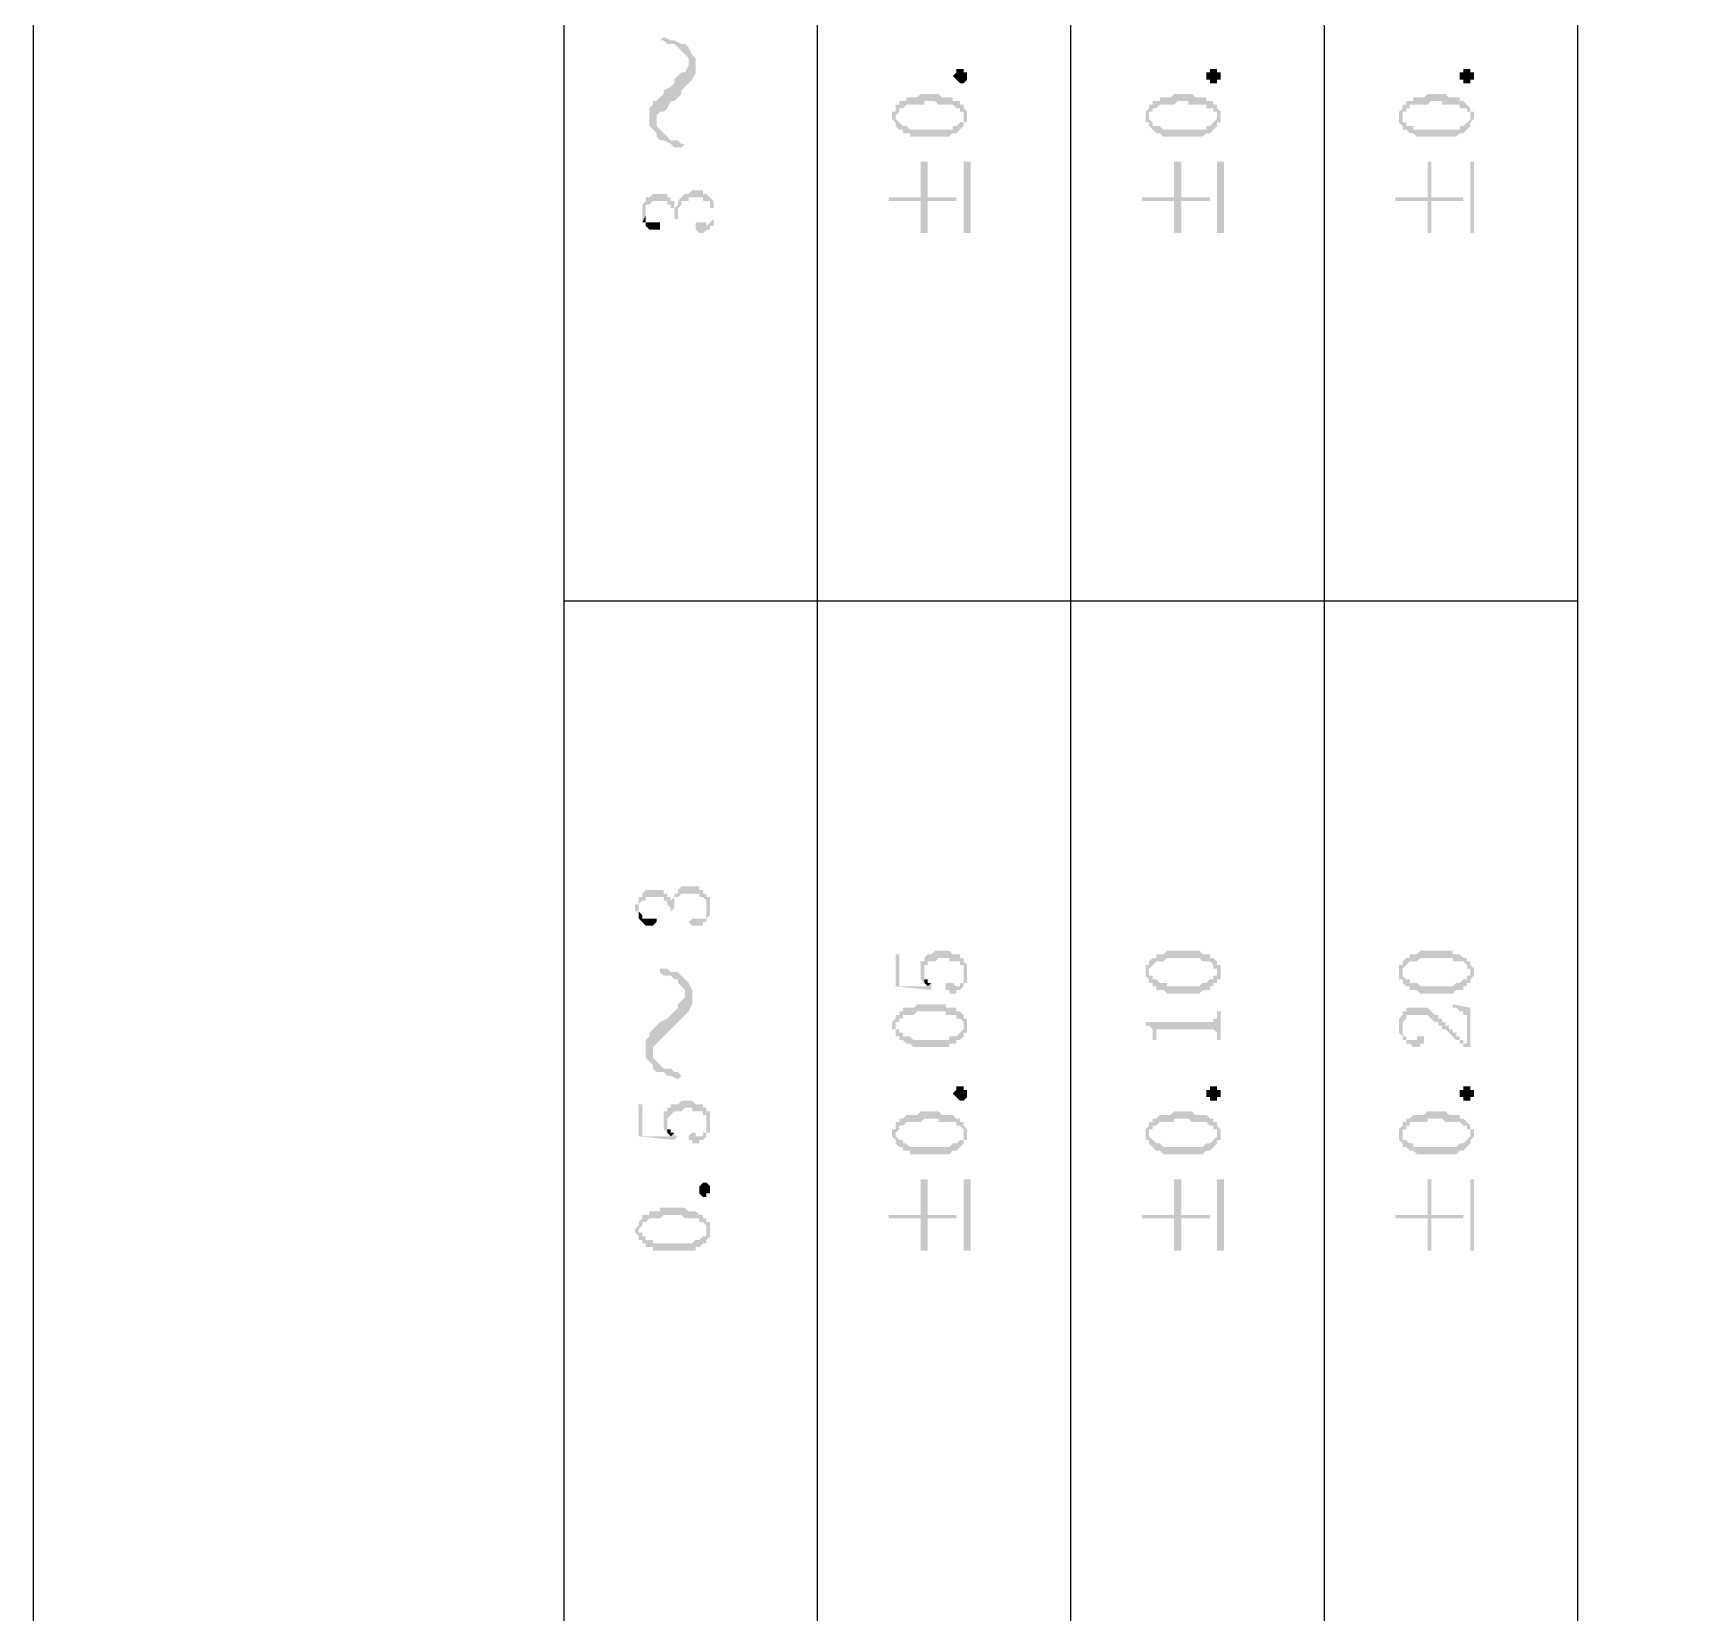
# Model space of a CAD drawing. Header units: millimetres. Extents: x 1448 to 2566, y 1057 to 1416.
# Drawn here: x 1692.69 to 1713.69, y 1158.44 to 1178.41 of the extents above; entities that cross this region are included whole.
import ezdxf

# ---------------------------------------------------------------- set-up
doc = ezdxf.new("R2010")
doc.units = ezdxf.units.MM

msp = doc.modelspace()

# ---------------------------------------------------------------- hatches: boundary and pattern name
at = {"transparency": 33554559}
for points in [[(1700.6167, 1178.31632), (1700.66183, 1178.31632), (1700.70696, 1178.27119), (1700.79723, 1178.27119), (1700.84236, 1178.22606), (1700.88749, 1178.18092), (1700.88749, 1178.18092), (1700.93262, 1178.13579), (1700.97776, 1178.09066), (1700.97776, 1177.77474), (1700.97776, 1177.77474), (1701.02289, 1177.81987), (1701.06802, 1177.91013), (1701.06802, 1178.09066), (1701.02289, 1178.13579), (1700.97776, 1178.22606), (1700.97776, 1178.22606), (1700.93262, 1178.27119), (1700.88749, 1178.27119), (1700.79723, 1178.31632), (1700.7521, 1178.31632), (1700.66183, 1178.36145)], [(1700.4813, 1177.32341), (1700.4813, 1177.23315), (1700.52643, 1177.18802), (1700.57157, 1177.14288), (1700.57157, 1177.36855), (1700.6167, 1177.41368), (1700.66183, 1177.41368), (1700.70696, 1177.45881), (1700.7521, 1177.54907), (1700.79723, 1177.54907), (1700.84236, 1177.59421), (1700.88749, 1177.63934), (1700.88749, 1177.68447), (1700.93262, 1177.7296), (1700.97776, 1177.77474), (1700.97776, 1178.04553), (1700.97776, 1178.0004), (1700.93262, 1177.91013), (1700.88749, 1177.91013), (1700.84236, 1177.865), (1700.79723, 1177.81987), (1700.79723, 1177.77474), (1700.7521, 1177.7296), (1700.66183, 1177.68447), (1700.66183, 1177.63934), (1700.6167, 1177.59421), (1700.57157, 1177.54907), (1700.52643, 1177.54907), (1700.52643, 1177.50394), (1700.4813, 1177.45881), (1700.4813, 1177.36855)], [(1704.49807, 1177.865), (1704.49807, 1177.81987), (1704.49807, 1177.81987), (1704.45293, 1177.77474), (1704.4078, 1177.77474), (1704.36267, 1177.81987), (1704.36267, 1177.81987), (1704.31754, 1177.865), (1704.31754, 1177.865), (1704.36267, 1177.91013), (1704.36267, 1177.95526), (1704.45293, 1177.95526), (1704.45293, 1177.91013), (1704.49807, 1177.91013), (1704.49807, 1177.865)], [(1707.70245, 1177.865), (1707.70245, 1177.81987), (1707.65732, 1177.81987), (1707.65732, 1177.77474), (1707.56705, 1177.77474), (1707.56705, 1177.81987), (1707.52192, 1177.81987), (1707.52192, 1177.865), (1707.52192, 1177.91013), (1707.56705, 1177.91013), (1707.56705, 1177.95526), (1707.65732, 1177.95526), (1707.65732, 1177.91013), (1707.70245, 1177.91013), (1707.70245, 1177.865)], [(1710.90683, 1177.865), (1710.90683, 1177.81987), (1710.8617, 1177.81987), (1710.8617, 1177.77474), (1710.77144, 1177.77474), (1710.77144, 1177.81987), (1710.72631, 1177.81987), (1710.72631, 1177.865), (1710.72631, 1177.91013), (1710.77144, 1177.91013), (1710.77144, 1177.95526), (1710.8617, 1177.95526), (1710.8617, 1177.91013), (1710.90683, 1177.91013), (1710.90683, 1177.865)], [(1703.55029, 1177.36855), (1703.55029, 1177.32341), (1703.55029, 1177.32341), (1703.59542, 1177.27828), (1703.59542, 1177.23315), (1703.59542, 1177.36855), (1703.59542, 1177.36855), (1703.64055, 1177.41368), (1703.64055, 1177.45881), (1703.68569, 1177.45881), (1703.73082, 1177.50394), (1703.95648, 1177.50394), (1703.95648, 1177.54907), (1704.09188, 1177.54907), (1704.13701, 1177.50394), (1704.31754, 1177.50394), (1704.36267, 1177.45881), (1704.4078, 1177.45881), (1704.4078, 1177.41368), (1704.45293, 1177.41368), (1704.45293, 1177.36855), (1704.45293, 1177.50394), (1704.4078, 1177.50394), (1704.4078, 1177.54907), (1704.31754, 1177.54907), (1704.31754, 1177.59421), (1704.18214, 1177.59421), (1704.13701, 1177.63934), (1703.91135, 1177.63934), (1703.86622, 1177.59421), (1703.73082, 1177.59421), (1703.73082, 1177.54907), (1703.64055, 1177.54907), (1703.64055, 1177.50394), (1703.59542, 1177.50394), (1703.59542, 1177.45881), (1703.59542, 1177.41368), (1703.55029, 1177.41368)], [(1706.75467, 1177.36855), (1706.75467, 1177.32341), (1706.75467, 1177.27828), (1706.79981, 1177.27828), (1706.79981, 1177.23315), (1706.79981, 1177.36855), (1706.79981, 1177.41368), (1706.84494, 1177.41368), (1706.84494, 1177.45881), (1706.89007, 1177.45881), (1706.9352, 1177.50394), (1707.11573, 1177.50394), (1707.16086, 1177.54907), (1707.29626, 1177.54907), (1707.29626, 1177.50394), (1707.52192, 1177.50394), (1707.52192, 1177.45881), (1707.61219, 1177.45881), (1707.61219, 1177.41368), (1707.65732, 1177.41368), (1707.65732, 1177.36855), (1707.65732, 1177.50394), (1707.61219, 1177.50394), (1707.61219, 1177.54907), (1707.52192, 1177.54907), (1707.52192, 1177.59421), (1707.38653, 1177.59421), (1707.34139, 1177.63934), (1707.11573, 1177.63934), (1707.0706, 1177.59421), (1706.9352, 1177.59421), (1706.9352, 1177.54907), (1706.84494, 1177.54907), (1706.84494, 1177.50394), (1706.79981, 1177.50394), (1706.79981, 1177.45881), (1706.79981, 1177.45881), (1706.75467, 1177.41368)], [(1709.95906, 1177.36855), (1709.95906, 1177.32341), (1709.95906, 1177.27828), (1709.95906, 1177.27828), (1710.00419, 1177.23315), (1710.00419, 1177.36855), (1710.00419, 1177.41368), (1710.04932, 1177.41368), (1710.04932, 1177.45881), (1710.09446, 1177.45881), (1710.09446, 1177.50394), (1710.32012, 1177.50394), (1710.36525, 1177.54907), (1710.50065, 1177.54907), (1710.50065, 1177.50394), (1710.72631, 1177.50394), (1710.72631, 1177.45881), (1710.81657, 1177.45881), (1710.81657, 1177.41368), (1710.8617, 1177.41368), (1710.8617, 1177.36855), (1710.8617, 1177.45881), (1710.81657, 1177.50394), (1710.81657, 1177.50394), (1710.77144, 1177.54907), (1710.72631, 1177.54907), (1710.72631, 1177.59421), (1710.59091, 1177.59421), (1710.54578, 1177.63934), (1710.32012, 1177.63934), (1710.27498, 1177.59421), (1710.13959, 1177.59421), (1710.13959, 1177.54907), (1710.04932, 1177.54907), (1710.04932, 1177.50394), (1710.00419, 1177.50394), (1710.00419, 1177.45881), (1710.00419, 1177.45881), (1709.95906, 1177.41368)], [(1703.59542, 1177.23315), (1703.64055, 1177.18802), (1703.68569, 1177.18802), (1703.68569, 1177.14288), (1703.77595, 1177.14288), (1703.77595, 1177.09775), (1704.27241, 1177.09775), (1704.31754, 1177.14288), (1704.36267, 1177.14288), (1704.4078, 1177.18802), (1704.4078, 1177.18802), (1704.45293, 1177.23315), (1704.45293, 1177.27828), (1704.49807, 1177.27828), (1704.49807, 1177.32341), (1704.49807, 1177.36855), (1704.49807, 1177.41368), (1704.49807, 1177.41368), (1704.45293, 1177.45881), (1704.45293, 1177.32341), (1704.45293, 1177.27828), (1704.4078, 1177.27828), (1704.36267, 1177.23315), (1704.31754, 1177.23315), (1704.31754, 1177.18802), (1703.77595, 1177.18802), (1703.73082, 1177.23315), (1703.68569, 1177.23315), (1703.64055, 1177.27828), (1703.64055, 1177.27828), (1703.59542, 1177.32341), (1703.59542, 1177.36855)], [(1706.79981, 1177.23315), (1706.84494, 1177.18802), (1706.84494, 1177.18802), (1706.89007, 1177.14288), (1706.9352, 1177.14288), (1706.98034, 1177.09775), (1707.47679, 1177.09775), (1707.52192, 1177.14288), (1707.56705, 1177.14288), (1707.61219, 1177.18802), (1707.61219, 1177.18802), (1707.65732, 1177.23315), (1707.65732, 1177.27828), (1707.70245, 1177.27828), (1707.70245, 1177.32341), (1707.70245, 1177.36855), (1707.70245, 1177.41368), (1707.70245, 1177.41368), (1707.65732, 1177.45881), (1707.65732, 1177.32341), (1707.65732, 1177.32341), (1707.61219, 1177.27828), (1707.61219, 1177.27828), (1707.56705, 1177.23315), (1707.52192, 1177.23315), (1707.52192, 1177.18802), (1706.98034, 1177.18802), (1706.9352, 1177.23315), (1706.84494, 1177.23315), (1706.84494, 1177.27828), (1706.84494, 1177.27828), (1706.79981, 1177.32341), (1706.79981, 1177.36855)], [(1710.00419, 1177.23315), (1710.00419, 1177.18802), (1710.04932, 1177.18802), (1710.09446, 1177.14288), (1710.13959, 1177.14288), (1710.18472, 1177.09775), (1710.68117, 1177.09775), (1710.72631, 1177.14288), (1710.77144, 1177.14288), (1710.81657, 1177.18802), (1710.81657, 1177.18802), (1710.8617, 1177.23315), (1710.8617, 1177.27828), (1710.8617, 1177.27828), (1710.90683, 1177.32341), (1710.90683, 1177.36855), (1710.90683, 1177.41368), (1710.8617, 1177.41368), (1710.8617, 1177.45881), (1710.8617, 1177.32341), (1710.8617, 1177.32341), (1710.81657, 1177.27828), (1710.81657, 1177.27828), (1710.77144, 1177.23315), (1710.72631, 1177.23315), (1710.72631, 1177.18802), (1710.13959, 1177.18802), (1710.13959, 1177.23315), (1710.04932, 1177.23315), (1710.04932, 1177.27828), (1710.00419, 1177.27828), (1710.00419, 1177.32341), (1710.00419, 1177.36855)], [(1700.57157, 1177.14288), (1700.57157, 1177.09775), (1700.6167, 1177.05262), (1700.66183, 1177.05262), (1700.7521, 1177.00749), (1700.79723, 1176.96236), (1700.88749, 1176.96236), (1700.93262, 1177.00749), (1700.88749, 1177.00749), (1700.84236, 1177.05262), (1700.7521, 1177.05262), (1700.70696, 1177.09775), (1700.66183, 1177.14288), (1700.66183, 1177.14288), (1700.6167, 1177.18802), (1700.57157, 1177.23315), (1700.57157, 1177.27828)], [(1703.50516, 1176.33051), (1703.50516, 1176.28537), (1703.91135, 1176.28537), (1703.91135, 1175.87918), (1704.00161, 1175.87918), (1704.00161, 1176.28537), (1704.36267, 1176.28537), (1704.36267, 1176.33051), (1704.00161, 1176.33051), (1704.00161, 1176.78183), (1703.91135, 1176.78183), (1703.91135, 1176.33051)], [(1704.5432, 1175.87918), (1704.5432, 1176.78183), (1704.45293, 1176.78183), (1704.45293, 1175.87918)], [(1706.70954, 1176.33051), (1706.70954, 1176.28537), (1707.11573, 1176.28537), (1707.11573, 1175.87918), (1707.206, 1175.87918), (1707.206, 1176.28537), (1707.56705, 1176.28537), (1707.56705, 1176.33051), (1707.206, 1176.33051), (1707.206, 1176.78183), (1707.11573, 1176.78183), (1707.11573, 1176.33051)], [(1707.74758, 1175.87918), (1707.74758, 1176.78183), (1707.65732, 1176.78183), (1707.65732, 1175.87918)], [(1709.91393, 1176.33051), (1709.91393, 1176.28537), (1710.32012, 1176.28537), (1710.32012, 1175.87918), (1710.36525, 1175.87918), (1710.36525, 1176.28537), (1710.77144, 1176.28537), (1710.77144, 1176.33051), (1710.36525, 1176.33051), (1710.36525, 1176.78183), (1710.32012, 1176.78183), (1710.32012, 1176.33051)], [(1710.90683, 1175.87918), (1710.90683, 1176.78183), (1710.8617, 1176.78183), (1710.8617, 1175.87918)], [(1700.39104, 1176.14998), (1700.39104, 1176.05971), (1700.39104, 1176.01458), (1700.43617, 1176.10484), (1700.43617, 1176.14998), (1700.43617, 1176.19511), (1700.43617, 1176.24024), (1700.4813, 1176.24024), (1700.52643, 1176.28537), (1700.70696, 1176.28537), (1700.70696, 1176.24024), (1700.7521, 1176.24024), (1700.7521, 1176.19511), (1700.79723, 1176.19511), (1700.79723, 1176.14998), (1700.79723, 1176.05971), (1700.84236, 1176.05971), (1700.84236, 1176.14998), (1700.84236, 1176.19511), (1700.84236, 1176.19511), (1700.88749, 1176.24024), (1700.88749, 1176.28537), (1700.97776, 1176.28537), (1700.97776, 1176.33051), (1701.15829, 1176.33051), (1701.15829, 1176.28537), (1701.24855, 1176.28537), (1701.24855, 1176.24024), (1701.24855, 1176.19511), (1701.29368, 1176.19511), (1701.29368, 1176.10484), (1701.29368, 1176.28537), (1701.29368, 1176.28537), (1701.24855, 1176.33051), (1701.24855, 1176.33051), (1701.20342, 1176.37564), (1701.15829, 1176.37564), (1701.15829, 1176.42077), (1701.02289, 1176.42077), (1700.97776, 1176.37564), (1700.93262, 1176.37564), (1700.88749, 1176.33051), (1700.88749, 1176.33051), (1700.84236, 1176.28537), (1700.84236, 1176.24024), (1700.79723, 1176.19511), (1700.79723, 1176.24024), (1700.79723, 1176.28537), (1700.7521, 1176.28537), (1700.7521, 1176.33051), (1700.70696, 1176.33051), (1700.70696, 1176.37564), (1700.52643, 1176.37564), (1700.4813, 1176.33051), (1700.43617, 1176.33051), (1700.43617, 1176.28537), (1700.43617, 1176.28537), (1700.39104, 1176.24024)], [(1701.06802, 1175.96945), (1701.06802, 1175.92432), (1701.06802, 1175.92432), (1701.11315, 1175.87918), (1701.15829, 1175.87918), (1701.20342, 1175.92432), (1701.24855, 1175.92432), (1701.24855, 1175.96945), (1701.29368, 1175.96945), (1701.29368, 1176.01458), (1701.29368, 1176.05971), (1701.29368, 1176.14998), (1701.29368, 1176.19511), (1701.29368, 1176.24024), (1701.29368, 1176.28537), (1701.29368, 1176.10484), (1701.29368, 1176.05971), (1701.24855, 1176.01458), (1701.24855, 1176.01458), (1701.20342, 1175.96945), (1701.20342, 1176.01458), (1701.06802, 1176.01458)], [(1700.39104, 1176.01458), (1700.43617, 1176.01458), (1700.43617, 1175.96945), (1700.43617, 1175.96945), (1700.4813, 1175.92432), (1700.6167, 1175.92432), (1700.6167, 1175.96945), (1700.6167, 1176.01458), (1700.43617, 1176.01458), (1700.43617, 1176.05971), (1700.43617, 1176.10484), (1700.43617, 1176.10484)], [(1700.30077, 1167.3492), (1700.30077, 1167.30407), (1700.34591, 1167.30407), (1700.34591, 1167.25894), (1700.34591, 1167.3492), (1700.34591, 1167.39434), (1700.39104, 1167.43947), (1700.43617, 1167.43947), (1700.43617, 1167.4846), (1700.66183, 1167.4846), (1700.66183, 1167.43947), (1700.70696, 1167.43947), (1700.70696, 1167.39434), (1700.70696, 1167.39434), (1700.7521, 1167.3492), (1700.7521, 1167.30407), (1700.7521, 1167.30407), (1700.79723, 1167.3492), (1700.79723, 1167.39434), (1700.79723, 1167.43947), (1700.79723, 1167.4846), (1700.84236, 1167.4846), (1700.88749, 1167.52973), (1701.11315, 1167.52973), (1701.11315, 1167.4846), (1701.15829, 1167.4846), (1701.20342, 1167.43947), (1701.20342, 1167.3492), (1701.20342, 1167.52973), (1701.15829, 1167.52973), (1701.15829, 1167.57486), (1701.11315, 1167.57486), (1701.11315, 1167.62), (1700.88749, 1167.62), (1700.84236, 1167.57486), (1700.84236, 1167.52973), (1700.79723, 1167.52973), (1700.79723, 1167.4846), (1700.79723, 1167.4846), (1700.7521, 1167.43947), (1700.7521, 1167.4846), (1700.70696, 1167.4846), (1700.70696, 1167.52973), (1700.66183, 1167.52973), (1700.66183, 1167.57486), (1700.43617, 1167.57486), (1700.39104, 1167.52973), (1700.39104, 1167.4846), (1700.34591, 1167.4846), (1700.34591, 1167.43947), (1700.34591, 1167.39434), (1700.30077, 1167.39434)], [(1700.97776, 1167.16867), (1700.97776, 1167.16867), (1701.02289, 1167.12354), (1701.15829, 1167.12354), (1701.15829, 1167.16867), (1701.20342, 1167.16867), (1701.20342, 1167.21381), (1701.24855, 1167.25894), (1701.24855, 1167.30407), (1701.24855, 1167.3492), (1701.24855, 1167.43947), (1701.24855, 1167.4846), (1701.20342, 1167.4846), (1701.20342, 1167.30407), (1701.20342, 1167.25894), (1701.20342, 1167.21381), (1701.02289, 1167.21381)], [(1700.34591, 1167.25894), (1700.34591, 1167.21381), (1700.34591, 1167.21381), (1700.39104, 1167.16867), (1700.39104, 1167.16867), (1700.43617, 1167.12354), (1700.52643, 1167.12354), (1700.57157, 1167.16867), (1700.57157, 1167.21381), (1700.39104, 1167.21381), (1700.39104, 1167.25894), (1700.39104, 1167.25894), (1700.34591, 1167.30407), (1700.34591, 1167.3492)], [(1703.59542, 1166.76248), (1703.59542, 1166.3563), (1704.04674, 1166.31116), (1704.04674, 1166.3563), (1704.04674, 1166.40143), (1704.00161, 1166.3563), (1703.64055, 1166.3563), (1703.64055, 1166.76248)], [(1703.91135, 1166.58196), (1703.91135, 1166.49169), (1703.91135, 1166.44656), (1703.91135, 1166.44656), (1703.95648, 1166.40143), (1703.95648, 1166.53682), (1703.95648, 1166.62709), (1704.00161, 1166.62709), (1704.00161, 1166.67222), (1704.09188, 1166.67222), (1704.13701, 1166.71735), (1704.27241, 1166.71735), (1704.27241, 1166.67222), (1704.4078, 1166.67222), (1704.4078, 1166.62709), (1704.45293, 1166.62709), (1704.45293, 1166.58196), (1704.45293, 1166.53682), (1704.45293, 1166.40143), (1704.49807, 1166.40143), (1704.49807, 1166.44656), (1704.49807, 1166.53682), (1704.49807, 1166.58196), (1704.49807, 1166.62709), (1704.45293, 1166.67222), (1704.45293, 1166.71735), (1704.4078, 1166.71735), (1704.4078, 1166.76248), (1704.31754, 1166.76248), (1704.27241, 1166.80762), (1704.09188, 1166.80762), (1704.04674, 1166.76248), (1704.00161, 1166.76248), (1703.95648, 1166.71735), (1703.95648, 1166.67222), (1703.91135, 1166.67222), (1703.91135, 1166.62709)], [(1706.75467, 1166.53682), (1706.75467, 1166.49169), (1706.75467, 1166.49169), (1706.79981, 1166.44656), (1706.79981, 1166.40143), (1706.79981, 1166.53682), (1706.79981, 1166.58196), (1706.79981, 1166.58196), (1706.84494, 1166.62709), (1706.84494, 1166.62709), (1706.89007, 1166.67222), (1706.98034, 1166.67222), (1707.02547, 1166.71735), (1707.43166, 1166.71735), (1707.47679, 1166.67222), (1707.56705, 1166.67222), (1707.61219, 1166.62709), (1707.61219, 1166.58196), (1707.65732, 1166.58196), (1707.65732, 1166.53682), (1707.65732, 1166.67222), (1707.65732, 1166.67222), (1707.61219, 1166.71735), (1707.56705, 1166.71735), (1707.56705, 1166.76248), (1707.47679, 1166.76248), (1707.43166, 1166.80762), (1707.02547, 1166.80762), (1706.98034, 1166.76248), (1706.89007, 1166.76248), (1706.89007, 1166.71735), (1706.84494, 1166.71735), (1706.79981, 1166.67222), (1706.79981, 1166.62709), (1706.75467, 1166.62709), (1706.75467, 1166.58196), (1706.75467, 1166.58196)], [(1706.79981, 1166.40143), (1706.84494, 1166.40143), (1706.84494, 1166.3563), (1706.89007, 1166.3563), (1706.89007, 1166.31116), (1706.98034, 1166.31116), (1707.02547, 1166.26603), (1707.43166, 1166.26603), (1707.47679, 1166.31116), (1707.56705, 1166.31116), (1707.56705, 1166.3563), (1707.61219, 1166.3563), (1707.61219, 1166.40143), (1707.65732, 1166.40143), (1707.65732, 1166.44656), (1707.70245, 1166.44656), (1707.70245, 1166.49169), (1707.70245, 1166.53682), (1707.70245, 1166.58196), (1707.70245, 1166.62709), (1707.65732, 1166.62709), (1707.65732, 1166.67222), (1707.65732, 1166.53682), (1707.65732, 1166.49169), (1707.61219, 1166.49169), (1707.61219, 1166.44656), (1707.56705, 1166.44656), (1707.52192, 1166.40143), (1707.47679, 1166.40143), (1707.43166, 1166.3563), (1707.02547, 1166.3563), (1707.02547, 1166.40143), (1706.9352, 1166.40143), (1706.89007, 1166.44656), (1706.84494, 1166.44656), (1706.84494, 1166.49169), (1706.79981, 1166.49169), (1706.79981, 1166.53682), (1706.79981, 1166.53682)], [(1709.95906, 1166.53682), (1709.95906, 1166.49169), (1709.95906, 1166.44656), (1710.00419, 1166.44656), (1710.00419, 1166.40143), (1710.00419, 1166.53682), (1710.00419, 1166.58196), (1710.00419, 1166.58196), (1710.04932, 1166.62709), (1710.04932, 1166.62709), (1710.09446, 1166.67222), (1710.18472, 1166.67222), (1710.22985, 1166.71735), (1710.63604, 1166.71735), (1710.63604, 1166.67222), (1710.77144, 1166.67222), (1710.81657, 1166.62709), (1710.81657, 1166.58196), (1710.8617, 1166.58196), (1710.8617, 1166.53682), (1710.8617, 1166.67222), (1710.81657, 1166.67222), (1710.81657, 1166.71735), (1710.77144, 1166.71735), (1710.72631, 1166.76248), (1710.63604, 1166.76248), (1710.63604, 1166.80762), (1710.22985, 1166.80762), (1710.18472, 1166.76248), (1710.09446, 1166.76248), (1710.09446, 1166.71735), (1710.04932, 1166.71735), (1710.00419, 1166.67222), (1710.00419, 1166.62709), (1709.95906, 1166.62709), (1709.95906, 1166.58196), (1709.95906, 1166.58196)], [(1710.00419, 1166.40143), (1710.00419, 1166.40143), (1710.04932, 1166.3563), (1710.09446, 1166.3563), (1710.09446, 1166.31116), (1710.18472, 1166.31116), (1710.22985, 1166.26603), (1710.63604, 1166.26603), (1710.68117, 1166.31116), (1710.77144, 1166.31116), (1710.77144, 1166.3563), (1710.81657, 1166.3563), (1710.81657, 1166.40143), (1710.8617, 1166.40143), (1710.8617, 1166.44656), (1710.8617, 1166.44656), (1710.90683, 1166.49169), (1710.90683, 1166.53682), (1710.90683, 1166.58196), (1710.90683, 1166.58196), (1710.8617, 1166.62709), (1710.8617, 1166.67222), (1710.8617, 1166.53682), (1710.8617, 1166.49169), (1710.81657, 1166.49169), (1710.81657, 1166.44656), (1710.77144, 1166.44656), (1710.72631, 1166.40143), (1710.68117, 1166.40143), (1710.63604, 1166.3563), (1710.22985, 1166.3563), (1710.18472, 1166.40143), (1710.09446, 1166.40143), (1710.09446, 1166.44656), (1710.04932, 1166.44656), (1710.00419, 1166.49169), (1710.00419, 1166.53682), (1710.00419, 1166.53682)], [(1700.6167, 1166.53682), (1700.6167, 1166.53682), (1700.66183, 1166.49169), (1700.7521, 1166.49169), (1700.79723, 1166.44656), (1700.84236, 1166.44656), (1700.84236, 1166.40143), (1700.88749, 1166.3563), (1700.93262, 1166.31116), (1700.93262, 1165.99524), (1700.93262, 1165.99524), (1700.97776, 1166.04037), (1701.02289, 1166.13063), (1701.02289, 1166.31116), (1700.97776, 1166.40143), (1700.93262, 1166.44656), (1700.93262, 1166.44656), (1700.88749, 1166.49169), (1700.84236, 1166.53682), (1700.7521, 1166.53682), (1700.70696, 1166.58196), (1700.6167, 1166.58196)], [(1703.95648, 1166.40143), (1703.95648, 1166.40143), (1704.00161, 1166.3563), (1704.00161, 1166.3563), (1704.04674, 1166.40143), (1704.00161, 1166.40143), (1704.00161, 1166.44656), (1703.95648, 1166.44656), (1703.95648, 1166.49169), (1703.95648, 1166.53682)], [(1704.22727, 1166.3563), (1704.22727, 1166.31116), (1704.27241, 1166.31116), (1704.27241, 1166.26603), (1704.36267, 1166.26603), (1704.36267, 1166.31116), (1704.4078, 1166.31116), (1704.45293, 1166.3563), (1704.45293, 1166.53682), (1704.45293, 1166.44656), (1704.45293, 1166.40143), (1704.4078, 1166.40143), (1704.4078, 1166.3563), (1704.36267, 1166.3563), (1704.31754, 1166.40143), (1704.22727, 1166.40143)], [(1700.43617, 1165.54392), (1700.43617, 1165.45365), (1700.4813, 1165.40852), (1700.52643, 1165.36339), (1700.52643, 1165.58905), (1700.57157, 1165.63418), (1700.6167, 1165.67931), (1700.66183, 1165.72444), (1700.70696, 1165.76958), (1700.7521, 1165.81471), (1700.79723, 1165.85984), (1700.84236, 1165.90497), (1700.84236, 1165.90497), (1700.88749, 1165.95011), (1700.93262, 1165.99524), (1700.93262, 1166.26603), (1700.93262, 1166.2209), (1700.88749, 1166.17577), (1700.84236, 1166.13063), (1700.84236, 1166.0855), (1700.79723, 1166.04037), (1700.7521, 1165.99524), (1700.70696, 1165.95011), (1700.6167, 1165.90497), (1700.6167, 1165.90497), (1700.57157, 1165.85984), (1700.52643, 1165.81471), (1700.4813, 1165.76958), (1700.4813, 1165.72444), (1700.43617, 1165.67931), (1700.43617, 1165.63418)], [(1703.55029, 1165.85984), (1703.55029, 1165.81471), (1703.59542, 1165.81471), (1703.59542, 1165.76958), (1703.59542, 1165.72444), (1703.59542, 1165.85984), (1703.59542, 1165.90497), (1703.64055, 1165.90497), (1703.64055, 1165.95011), (1703.68569, 1165.95011), (1703.68569, 1165.99524), (1703.82108, 1165.99524), (1703.86622, 1166.04037), (1704.22727, 1166.04037), (1704.22727, 1165.99524), (1704.36267, 1165.99524), (1704.36267, 1165.95011), (1704.4078, 1165.95011), (1704.45293, 1165.90497), (1704.45293, 1165.85984), (1704.45293, 1165.99524), (1704.45293, 1165.99524), (1704.4078, 1166.04037), (1704.36267, 1166.04037), (1704.36267, 1166.0855), (1704.22727, 1166.0855), (1704.22727, 1166.13063), (1703.86622, 1166.13063), (1703.82108, 1166.0855), (1703.68569, 1166.0855), (1703.68569, 1166.04037), (1703.64055, 1166.04037), (1703.64055, 1165.99524), (1703.59542, 1165.99524), (1703.59542, 1165.95011), (1703.59542, 1165.95011), (1703.55029, 1165.90497)], [(1703.59542, 1165.72444), (1703.64055, 1165.72444), (1703.64055, 1165.67931), (1703.68569, 1165.67931), (1703.73082, 1165.63418), (1703.77595, 1165.63418), (1703.82108, 1165.58905), (1704.27241, 1165.58905), (1704.27241, 1165.63418), (1704.36267, 1165.63418), (1704.36267, 1165.67931), (1704.4078, 1165.67931), (1704.45293, 1165.72444), (1704.45293, 1165.76958), (1704.49807, 1165.76958), (1704.49807, 1165.81471), (1704.49807, 1165.85984), (1704.49807, 1165.90497), (1704.49807, 1165.95011), (1704.45293, 1165.95011), (1704.45293, 1165.99524), (1704.45293, 1165.85984), (1704.45293, 1165.81471), (1704.45293, 1165.81471), (1704.4078, 1165.76958), (1704.4078, 1165.76958), (1704.36267, 1165.72444), (1704.27241, 1165.72444), (1704.27241, 1165.67931), (1703.82108, 1165.67931), (1703.77595, 1165.72444), (1703.68569, 1165.72444), (1703.68569, 1165.76958), (1703.64055, 1165.76958), (1703.64055, 1165.81471), (1703.59542, 1165.81471), (1703.59542, 1165.85984)], [(1706.75467, 1165.90497), (1706.75467, 1165.85984), (1706.79981, 1165.85984), (1706.84494, 1165.81471), (1706.84494, 1165.76958), (1706.84494, 1165.67931), (1706.89007, 1165.67931), (1706.89007, 1165.76958), (1706.89007, 1165.81471), (1707.61219, 1165.81471), (1707.65732, 1165.76958), (1707.65732, 1165.67931), (1707.70245, 1165.67931), (1707.70245, 1166.04037), (1707.65732, 1166.04037), (1707.65732, 1165.99524), (1707.65732, 1165.95011), (1707.61219, 1165.95011), (1707.61219, 1165.90497), (1707.56705, 1165.90497)], [(1709.95906, 1165.85984), (1709.95906, 1165.81471), (1709.95906, 1165.76958), (1709.95906, 1165.76958), (1710.00419, 1165.72444), (1710.00419, 1165.85984), (1710.00419, 1165.90497), (1710.00419, 1165.90497), (1710.04932, 1165.95011), (1710.04932, 1165.99524), (1710.32012, 1165.99524), (1710.36525, 1165.95011), (1710.36525, 1165.95011), (1710.41038, 1165.90497), (1710.45551, 1165.90497), (1710.45551, 1165.85984), (1710.50065, 1165.85984), (1710.50065, 1165.81471), (1710.54578, 1165.81471), (1710.59091, 1165.76958), (1710.59091, 1165.76958), (1710.63604, 1165.72444), (1710.63604, 1165.72444), (1710.68117, 1165.67931), (1710.72631, 1165.67931), (1710.72631, 1165.63418), (1710.77144, 1165.63418), (1710.77144, 1165.58905), (1710.81657, 1165.58905), (1710.81657, 1165.63418), (1710.77144, 1165.63418), (1710.77144, 1165.67931), (1710.72631, 1165.67931), (1710.72631, 1165.72444), (1710.68117, 1165.72444), (1710.68117, 1165.76958), (1710.63604, 1165.76958), (1710.63604, 1165.81471), (1710.59091, 1165.81471), (1710.59091, 1165.85984), (1710.54578, 1165.85984), (1710.54578, 1165.90497), (1710.50065, 1165.90497), (1710.50065, 1165.95011), (1710.45551, 1165.95011), (1710.45551, 1165.99524), (1710.41038, 1165.99524), (1710.36525, 1166.04037), (1710.36525, 1166.04037), (1710.32012, 1166.0855), (1710.04932, 1166.0855), (1710.04932, 1166.04037), (1710.00419, 1166.04037), (1710.00419, 1165.99524), (1710.00419, 1165.99524), (1709.95906, 1165.95011), (1709.95906, 1165.90497), (1709.95906, 1165.90497)], [(1710.63604, 1166.13063), (1710.63604, 1166.0855), (1710.68117, 1166.0855), (1710.72631, 1166.04037), (1710.77144, 1166.04037), (1710.77144, 1165.99524), (1710.81657, 1165.99524), (1710.81657, 1165.58905), (1710.8617, 1165.58905), (1710.8617, 1166.0855)], [(1710.00419, 1165.72444), (1710.00419, 1165.67931), (1710.04932, 1165.67931), (1710.04932, 1165.63418), (1710.09446, 1165.63418), (1710.13959, 1165.58905), (1710.22985, 1165.58905), (1710.22985, 1165.63418), (1710.27498, 1165.63418), (1710.27498, 1165.67931), (1710.27498, 1165.72444), (1710.18472, 1165.72444), (1710.18472, 1165.67931), (1710.04932, 1165.67931), (1710.04932, 1165.72444), (1710.00419, 1165.72444), (1710.00419, 1165.76958), (1710.00419, 1165.81471), (1710.00419, 1165.81471)], [(1700.52643, 1165.36339), (1700.52643, 1165.31826), (1700.57157, 1165.27312), (1700.66183, 1165.27312), (1700.70696, 1165.22799), (1700.7521, 1165.22799), (1700.84236, 1165.18286), (1700.88749, 1165.22799), (1700.84236, 1165.27312), (1700.79723, 1165.27312), (1700.7521, 1165.31826), (1700.66183, 1165.31826), (1700.6167, 1165.36339), (1700.6167, 1165.36339), (1700.57157, 1165.40852), (1700.52643, 1165.45365), (1700.52643, 1165.49878)], [(1704.49807, 1165.00233), (1704.49807, 1164.9572), (1704.49807, 1164.9572), (1704.45293, 1164.91207), (1704.4078, 1164.91207), (1704.36267, 1164.9572), (1704.36267, 1164.9572), (1704.31754, 1165.00233), (1704.31754, 1165.00233), (1704.36267, 1165.04746), (1704.36267, 1165.09259), (1704.45293, 1165.09259), (1704.45293, 1165.04746), (1704.49807, 1165.04746), (1704.49807, 1165.00233)], [(1707.70245, 1165.00233), (1707.70245, 1164.9572), (1707.65732, 1164.9572), (1707.65732, 1164.91207), (1707.56705, 1164.91207), (1707.56705, 1164.9572), (1707.52192, 1164.9572), (1707.52192, 1165.00233), (1707.52192, 1165.04746), (1707.56705, 1165.04746), (1707.56705, 1165.09259), (1707.65732, 1165.09259), (1707.65732, 1165.04746), (1707.70245, 1165.04746), (1707.70245, 1165.00233)], [(1710.90683, 1165.00233), (1710.90683, 1164.9572), (1710.8617, 1164.9572), (1710.8617, 1164.91207), (1710.77144, 1164.91207), (1710.77144, 1164.9572), (1710.72631, 1164.9572), (1710.72631, 1165.00233), (1710.72631, 1165.04746), (1710.77144, 1165.04746), (1710.77144, 1165.09259), (1710.8617, 1165.09259), (1710.8617, 1165.04746), (1710.90683, 1165.04746), (1710.90683, 1165.00233)], [(1700.34591, 1164.86693), (1700.34591, 1164.46074), (1700.79723, 1164.41561), (1700.84236, 1164.46074), (1700.79723, 1164.46074), (1700.79723, 1164.50588), (1700.7521, 1164.46074), (1700.39104, 1164.46074), (1700.39104, 1164.86693)], [(1700.66183, 1164.68641), (1700.66183, 1164.59614), (1700.66183, 1164.55101), (1700.66183, 1164.55101), (1700.70696, 1164.50588), (1700.70696, 1164.64127), (1700.70696, 1164.68641), (1700.70696, 1164.68641), (1700.7521, 1164.73154), (1700.7521, 1164.73154), (1700.79723, 1164.77667), (1700.88749, 1164.77667), (1700.93262, 1164.8218), (1701.02289, 1164.8218), (1701.02289, 1164.77667), (1701.15829, 1164.77667), (1701.15829, 1164.73154), (1701.20342, 1164.73154), (1701.20342, 1164.68641), (1701.20342, 1164.64127), (1701.20342, 1164.50588), (1701.24855, 1164.50588), (1701.24855, 1164.55101), (1701.24855, 1164.64127), (1701.24855, 1164.68641), (1701.24855, 1164.77667), (1701.20342, 1164.77667), (1701.20342, 1164.8218), (1701.15829, 1164.8218), (1701.15829, 1164.86693), (1701.06802, 1164.86693), (1701.02289, 1164.91207), (1700.88749, 1164.91207), (1700.84236, 1164.86693), (1700.7521, 1164.86693), (1700.7521, 1164.8218), (1700.70696, 1164.8218), (1700.70696, 1164.77667), (1700.66183, 1164.77667), (1700.66183, 1164.73154)], [(1703.55029, 1164.50588), (1703.55029, 1164.46074), (1703.55029, 1164.46074), (1703.59542, 1164.41561), (1703.59542, 1164.37048), (1703.59542, 1164.50588), (1703.59542, 1164.50588), (1703.64055, 1164.55101), (1703.64055, 1164.59614), (1703.68569, 1164.59614), (1703.73082, 1164.64127), (1703.91135, 1164.64127), (1703.95648, 1164.68641), (1704.13701, 1164.68641), (1704.13701, 1164.64127), (1704.36267, 1164.64127), (1704.36267, 1164.59614), (1704.4078, 1164.59614), (1704.45293, 1164.55101), (1704.45293, 1164.50588), (1704.45293, 1164.64127), (1704.4078, 1164.64127), (1704.4078, 1164.68641), (1704.36267, 1164.68641), (1704.31754, 1164.73154), (1704.18214, 1164.73154), (1704.13701, 1164.77667), (1703.91135, 1164.77667), (1703.86622, 1164.73154), (1703.73082, 1164.73154), (1703.68569, 1164.68641), (1703.64055, 1164.68641), (1703.64055, 1164.64127), (1703.59542, 1164.64127), (1703.59542, 1164.59614), (1703.59542, 1164.55101), (1703.55029, 1164.55101)], [(1706.75467, 1164.50588), (1706.75467, 1164.46074), (1706.75467, 1164.41561), (1706.79981, 1164.41561), (1706.79981, 1164.37048), (1706.79981, 1164.50588), (1706.79981, 1164.55101), (1706.84494, 1164.55101), (1706.84494, 1164.59614), (1706.89007, 1164.59614), (1706.9352, 1164.64127), (1707.11573, 1164.64127), (1707.11573, 1164.68641), (1707.29626, 1164.68641), (1707.34139, 1164.64127), (1707.52192, 1164.64127), (1707.56705, 1164.59614), (1707.61219, 1164.59614), (1707.61219, 1164.55101), (1707.65732, 1164.55101), (1707.65732, 1164.50588), (1707.65732, 1164.64127), (1707.61219, 1164.64127), (1707.61219, 1164.68641), (1707.56705, 1164.68641), (1707.52192, 1164.73154), (1707.38653, 1164.73154), (1707.34139, 1164.77667), (1707.11573, 1164.77667), (1707.0706, 1164.73154), (1706.9352, 1164.73154), (1706.89007, 1164.68641), (1706.84494, 1164.68641), (1706.84494, 1164.64127), (1706.79981, 1164.64127), (1706.79981, 1164.59614), (1706.79981, 1164.59614), (1706.75467, 1164.55101)], [(1709.95906, 1164.50588), (1709.95906, 1164.46074), (1709.95906, 1164.41561), (1709.95906, 1164.41561), (1710.00419, 1164.37048), (1710.00419, 1164.50588), (1710.00419, 1164.55101), (1710.04932, 1164.55101), (1710.04932, 1164.59614), (1710.09446, 1164.59614), (1710.09446, 1164.64127), (1710.32012, 1164.64127), (1710.32012, 1164.68641), (1710.50065, 1164.68641), (1710.54578, 1164.64127), (1710.72631, 1164.64127), (1710.77144, 1164.59614), (1710.81657, 1164.59614), (1710.81657, 1164.55101), (1710.8617, 1164.55101), (1710.8617, 1164.50588), (1710.8617, 1164.59614), (1710.81657, 1164.64127), (1710.81657, 1164.64127), (1710.77144, 1164.68641), (1710.72631, 1164.68641), (1710.72631, 1164.73154), (1710.59091, 1164.73154), (1710.54578, 1164.77667), (1710.32012, 1164.77667), (1710.27498, 1164.73154), (1710.13959, 1164.73154), (1710.09446, 1164.68641), (1710.04932, 1164.68641), (1710.04932, 1164.64127), (1710.00419, 1164.64127), (1710.00419, 1164.59614), (1710.00419, 1164.59614), (1709.95906, 1164.55101)], [(1700.70696, 1164.50588), (1700.70696, 1164.50588), (1700.7521, 1164.46074), (1700.7521, 1164.46074), (1700.79723, 1164.50588), (1700.7521, 1164.50588), (1700.7521, 1164.55101), (1700.70696, 1164.55101), (1700.70696, 1164.59614), (1700.70696, 1164.64127)], [(1700.97776, 1164.46074), (1700.97776, 1164.41561), (1701.02289, 1164.41561), (1701.02289, 1164.37048), (1701.11315, 1164.37048), (1701.11315, 1164.41561), (1701.15829, 1164.41561), (1701.20342, 1164.46074), (1701.20342, 1164.64127), (1701.20342, 1164.55101), (1701.20342, 1164.50588), (1701.15829, 1164.50588), (1701.15829, 1164.46074), (1701.06802, 1164.46074), (1701.06802, 1164.50588), (1701.02289, 1164.50588)], [(1703.59542, 1164.37048), (1703.64055, 1164.32535), (1703.68569, 1164.32535), (1703.68569, 1164.28022), (1703.77595, 1164.28022), (1703.77595, 1164.23508), (1704.27241, 1164.23508), (1704.31754, 1164.28022), (1704.36267, 1164.28022), (1704.4078, 1164.32535), (1704.4078, 1164.32535), (1704.45293, 1164.37048), (1704.45293, 1164.41561), (1704.49807, 1164.41561), (1704.49807, 1164.46074), (1704.49807, 1164.50588), (1704.49807, 1164.55101), (1704.49807, 1164.55101), (1704.45293, 1164.59614), (1704.45293, 1164.46074), (1704.45293, 1164.41561), (1704.4078, 1164.41561), (1704.36267, 1164.37048), (1704.31754, 1164.37048), (1704.27241, 1164.32535), (1703.77595, 1164.32535), (1703.73082, 1164.37048), (1703.68569, 1164.37048), (1703.68569, 1164.41561), (1703.64055, 1164.41561), (1703.59542, 1164.46074), (1703.59542, 1164.50588)], [(1706.79981, 1164.37048), (1706.84494, 1164.32535), (1706.84494, 1164.32535), (1706.89007, 1164.28022), (1706.9352, 1164.28022), (1706.98034, 1164.23508), (1707.47679, 1164.23508), (1707.52192, 1164.28022), (1707.56705, 1164.28022), (1707.61219, 1164.32535), (1707.61219, 1164.32535), (1707.65732, 1164.37048), (1707.65732, 1164.41561), (1707.70245, 1164.41561), (1707.70245, 1164.46074), (1707.70245, 1164.50588), (1707.70245, 1164.55101), (1707.70245, 1164.55101), (1707.65732, 1164.59614), (1707.65732, 1164.46074), (1707.65732, 1164.46074), (1707.61219, 1164.41561), (1707.61219, 1164.41561), (1707.56705, 1164.37048), (1707.52192, 1164.37048), (1707.47679, 1164.32535), (1706.98034, 1164.32535), (1706.9352, 1164.37048), (1706.89007, 1164.37048), (1706.84494, 1164.41561), (1706.84494, 1164.41561), (1706.79981, 1164.46074), (1706.79981, 1164.50588)], [(1710.00419, 1164.37048), (1710.00419, 1164.32535), (1710.04932, 1164.32535), (1710.09446, 1164.28022), (1710.13959, 1164.28022), (1710.18472, 1164.23508), (1710.68117, 1164.23508), (1710.72631, 1164.28022), (1710.77144, 1164.28022), (1710.81657, 1164.32535), (1710.81657, 1164.32535), (1710.8617, 1164.37048), (1710.8617, 1164.41561), (1710.8617, 1164.41561), (1710.90683, 1164.46074), (1710.90683, 1164.50588), (1710.90683, 1164.55101), (1710.8617, 1164.55101), (1710.8617, 1164.59614), (1710.8617, 1164.46074), (1710.8617, 1164.46074), (1710.81657, 1164.41561), (1710.81657, 1164.41561), (1710.77144, 1164.37048), (1710.72631, 1164.37048), (1710.68117, 1164.32535), (1710.13959, 1164.32535), (1710.13959, 1164.37048), (1710.09446, 1164.37048), (1710.04932, 1164.41561), (1710.00419, 1164.41561), (1710.00419, 1164.46074), (1710.00419, 1164.50588)], [(1703.50516, 1163.46784), (1703.50516, 1163.4227), (1703.91135, 1163.4227), (1703.91135, 1163.01651), (1704.00161, 1163.01651), (1704.00161, 1163.4227), (1704.36267, 1163.4227), (1704.36267, 1163.46784), (1704.00161, 1163.46784), (1704.00161, 1163.91916), (1703.91135, 1163.91916), (1703.91135, 1163.46784)], [(1704.5432, 1163.01651), (1704.5432, 1163.91916), (1704.45293, 1163.91916), (1704.45293, 1163.01651)], [(1706.70954, 1163.46784), (1706.70954, 1163.4227), (1707.11573, 1163.4227), (1707.11573, 1163.01651), (1707.206, 1163.01651), (1707.206, 1163.4227), (1707.56705, 1163.4227), (1707.56705, 1163.46784), (1707.206, 1163.46784), (1707.206, 1163.91916), (1707.11573, 1163.91916), (1707.11573, 1163.46784)], [(1707.74758, 1163.01651), (1707.74758, 1163.91916), (1707.65732, 1163.91916), (1707.65732, 1163.01651)], [(1709.91393, 1163.46784), (1709.91393, 1163.4227), (1710.32012, 1163.4227), (1710.32012, 1163.01651), (1710.36525, 1163.01651), (1710.36525, 1163.4227), (1710.77144, 1163.4227), (1710.77144, 1163.46784), (1710.36525, 1163.46784), (1710.36525, 1163.91916), (1710.32012, 1163.91916), (1710.32012, 1163.46784)], [(1710.90683, 1163.01651), (1710.90683, 1163.91916), (1710.8617, 1163.91916), (1710.8617, 1163.01651)], [(1701.24855, 1163.78376), (1701.24855, 1163.73863), (1701.20342, 1163.73863), (1701.20342, 1163.6935), (1701.15829, 1163.6935), (1701.11315, 1163.73863), (1701.11315, 1163.78376), (1701.11315, 1163.82889), (1701.11315, 1163.82889), (1701.15829, 1163.87403), (1701.20342, 1163.87403), (1701.24855, 1163.82889), (1701.24855, 1163.78376)], [(1700.30077, 1163.28731), (1700.30077, 1163.24218), (1700.34591, 1163.19704), (1700.34591, 1163.15191), (1700.34591, 1163.28731), (1700.34591, 1163.28731), (1700.39104, 1163.33244), (1700.39104, 1163.37757), (1700.43617, 1163.37757), (1700.4813, 1163.4227), (1700.6167, 1163.4227), (1700.66183, 1163.46784), (1700.88749, 1163.46784), (1700.93262, 1163.4227), (1701.11315, 1163.4227), (1701.11315, 1163.37757), (1701.15829, 1163.37757), (1701.20342, 1163.33244), (1701.20342, 1163.28731), (1701.20342, 1163.4227), (1701.15829, 1163.4227), (1701.15829, 1163.46784), (1701.11315, 1163.46784), (1701.06802, 1163.51297), (1700.97776, 1163.51297), (1700.93262, 1163.5581), (1700.6167, 1163.5581), (1700.6167, 1163.51297), (1700.4813, 1163.51297), (1700.4813, 1163.46784), (1700.39104, 1163.46784), (1700.39104, 1163.4227), (1700.39104, 1163.4227), (1700.34591, 1163.37757), (1700.34591, 1163.33244), (1700.34591, 1163.33244)], [(1700.34591, 1163.15191), (1700.39104, 1163.15191), (1700.39104, 1163.10678), (1700.43617, 1163.10678), (1700.43617, 1163.06165), (1700.52643, 1163.06165), (1700.52643, 1163.01651), (1701.06802, 1163.01651), (1701.06802, 1163.06165), (1701.11315, 1163.06165), (1701.15829, 1163.10678), (1701.20342, 1163.10678), (1701.20342, 1163.15191), (1701.20342, 1163.15191), (1701.24855, 1163.19704), (1701.24855, 1163.24218), (1701.24855, 1163.28731), (1701.24855, 1163.33244), (1701.24855, 1163.37757), (1701.20342, 1163.37757), (1701.20342, 1163.24218), (1701.20342, 1163.19704), (1701.15829, 1163.19704), (1701.11315, 1163.15191), (1701.06802, 1163.15191), (1701.02289, 1163.10678), (1700.52643, 1163.10678), (1700.52643, 1163.15191), (1700.43617, 1163.15191), (1700.43617, 1163.19704), (1700.39104, 1163.19704), (1700.39104, 1163.24218), (1700.34591, 1163.24218), (1700.34591, 1163.28731)]]:
    msp.add_hatch(color=256, dxfattribs=at).paths.add_polyline_path(points)

# ---------------------------------------------------------------- linework, layer by layer
msp.add_line((1699.39805, 1409.56132), (1699.39805, 1122.82038))
msp.add_lwpolyline([(2112.69159, 1118.56132), (2112.69159, 1415.56132), (1692.69159, 1415.56132), (1692.69159, 1118.56132)], close=True)
for points in [[(1712.21567, 1409.56132), (1712.21567, 1122.82038)], [(1702.60251, 1237.16867), (1702.60251, 1144.15127)], [(1705.8069, 1237.16867), (1705.8069, 1144.15127)], [(1709.01128, 1237.16867), (1709.01128, 1144.15127)], [(1699.39813, 1171.23057), (1712.21567, 1171.23057)]]:
    msp.add_lwpolyline(points)

doc.saveas('drawing.dxf')
